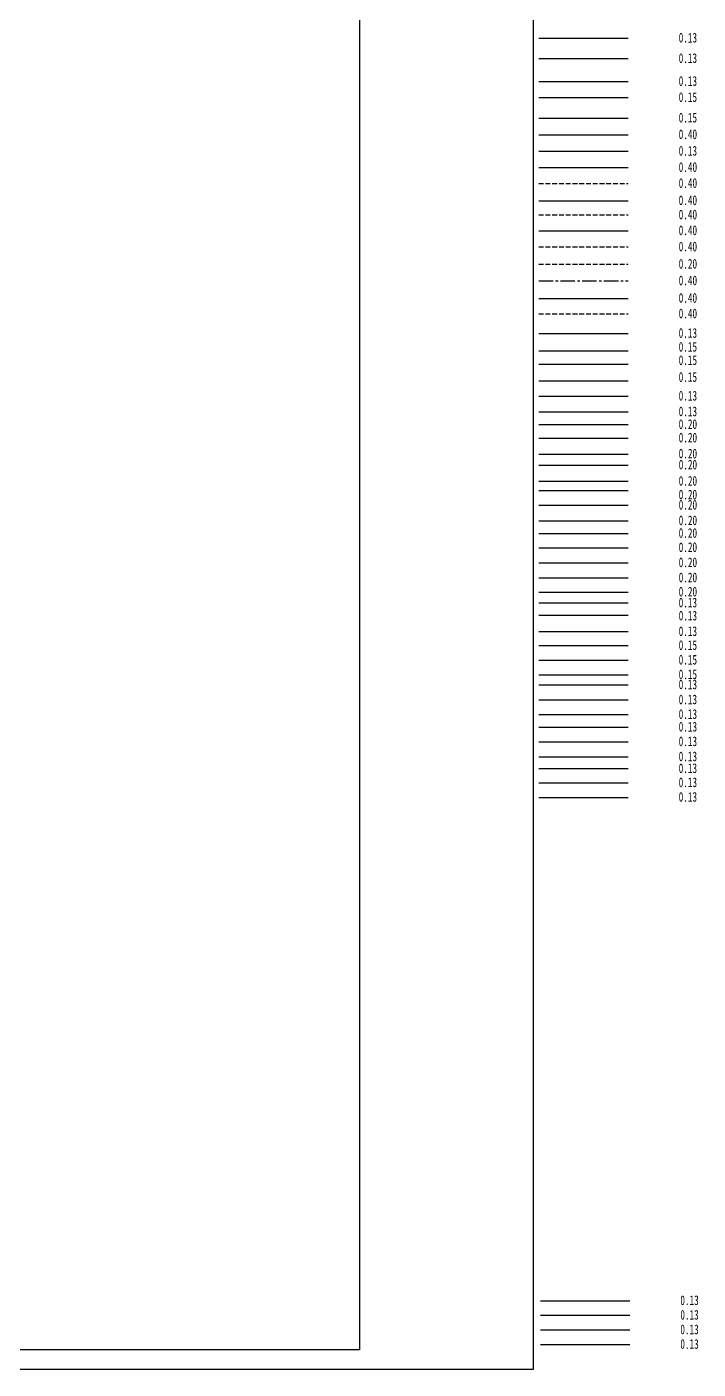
# Model space of a CAD drawing. Extents: x -671963 to 2381076, y -56129 to 1796010.
# Drawn here: x 90185 to 124960, y -990 to 68524 of the extents above; entities that cross this region are included whole.
import ezdxf

# ---------------------------------------------------------------- set-up
doc = ezdxf.new("R2010")
doc.units = 0
doc.header["$LTSCALE"] = 1000
for name, pattern in [('CENTER2', [1.125, 0.75, -0.125, 0.125, -0.125]), ('DASH', [0.35, 0.25, -0.1]), ('HIDDEN', [9.525, 6.35, -3.175])]:
    doc.linetypes.add(name, pattern=pattern)
doc.layers.get('0').update_dxf_attribs({"linetype": 'CONTINUOUS'})
doc.layers.get('Defpoints').update_dxf_attribs({"color": 9, "linetype": 'CONTINUOUS'})
for name, color, linetype in [('H-AI', 6, 'CONTINUOUS'), ('H-AI-CTRL', 6, 'HIDDEN'), ('H-AI-DIMS', 7, 'CONTINUOUS'), ('H-AI-INST', 6, 'CONTINUOUS'), ('H-AI-RECT', 7, 'CONTINUOUS'), ('H-BASE', 7, 'CONTINUOUS'), ('H-BASE-DIMS', 7, 'CONTINUOUS'), ('H-BUSH', 7, 'CONTINUOUS'), ('H-BUSH-DIMS', 7, 'CONTINUOUS'), ('H-DIMS', 7, 'CONTINUOUS'), ('H-DIMS-DUAL', 7, 'CONTINUOUS'), ('H-DIMS-DUCT', 7, 'CONTINUOUS'), ('H-DIMS-EQUP', 7, 'CONTINUOUS'), ('H-DIMS-FIRE', 7, 'CONTINUOUS'), ('H-DIMS-VRV', 7, 'CONTINUOUS'), ('H-DUAL-FBOX', 131, 'CONTINUOUS'), ('H-EQUP', 4, 'CONTINUOUS'), ('H-EQUP-AHU', 4, 'CONTINUOUS'), ('H-EQUP-CHI', 4, 'CONTINUOUS'), ('H-EQUP-CT', 4, 'CONTINUOUS'), ('H-EQUP-ELSE', 4, 'CONTINUOUS'), ('H-EQUP-FANS', 4, 'CONTINUOUS'), ('H-EQUP-FBOX', 4, 'CONTINUOUS'), ('H-EQUP-FC', 4, 'CONTINUOUS'), ('H-EQUP-HEAT', 4, 'CONTINUOUS'), ('H-EQUP-HP', 4, 'CONTINUOUS'), ('H-EQUP-PUMP', 4, 'CONTINUOUS'), ('H-EQUP-SW', 4, 'CONTINUOUS'), ('H-EQUP-VRV', 4, 'CONTINUOUS'), ('H-FIRE-FBOX', 161, 'CONTINUOUS'), ('H-HOBU-DIMS', 7, 'CONTINUOUS'), ('H-HOLE', 7, 'CONTINUOUS'), ('h-hole-dims', 7, 'CONTINUOUS'), ('H-PAPP-DIMS', 7, 'CONTINUOUS'), ('H-PAPP-ELSE', 3, 'CONTINUOUS'), ('h-papp-evalv', 3, 'CONTINUOUS'), ('h-papp-valv', 3, 'CONTINUOUS'), ('H-PIPE', 1, 'CONTINUOUS'), ('H-PIPE-APPE', 7, 'CONTINUOUS'), ('H-PIPE-C', 4, 'DASH'), ('H-PIPE-CHR', 1, 'DASH'), ('H-PIPE-CHS', 1, 'CONTINUOUS'), ('H-PIPE-CR', 1, 'DASH'), ('H-PIPE-CS', 1, 'CONTINUOUS'), ('H-PIPE-CTR', 1, 'DASH'), ('H-PIPE-CTS', 1, 'CONTINUOUS'), ('H-PIPE-DIMS', 7, 'CONTINUOUS'), ('H-PIPE-HR', 1, 'DASH'), ('H-PIPE-HS', 1, 'CONTINUOUS'), ('H-PIPE-R', 1, 'CENTER2'), ('H-VALV-DIMS', 7, 'CONTINUOUS')]:
    doc.layers.add(name, color=color, linetype=linetype)
for name, color, linetype, plot in [('H-CON', 7, 'CONTINUOUS', False), ('H-CONA', 7, 'CONTINUOUS', False), ('H-CONS', 7, 'CONTINUOUS', False), ('H-CONW', 7, 'CONTINUOUS', False)]:
    doc.layers.add(name, color=color, linetype=linetype, plot=plot)
doc.styles.add('TH-STYLE1', font='', dxfattribs={"width": 0.7})
doc.styles.get('TH-STYLE1').set_extended_font_data('STFangsong')

# ---------------------------------------------------------------- blocks, each defined once
blk = doc.blocks.new('*U4')
at = {"layer": 'Defpoints'}
for points in [[(0, 0), (1189, 0), (1189, 841), (0, 841)], [(25, 831), (1099, 831), (1099, 10), (25, 10)]]:
    blk.add_lwpolyline(points, close=True, dxfattribs=at)

msp = doc.modelspace()

# ---------------------------------------------------------------- linework, layer by layer
at = {"layer": 'H-AI'}
msp.add_line((116701.3536, 36481.5744), (121336.3476, 36481.5744), dxfattribs=at)
at = {"layer": 'H-AI-CTRL'}
msp.add_line((116701.3536, 34970.1387), (121336.3476, 34970.1387), dxfattribs=at)
at = {"layer": 'H-AI-DIMS'}
msp.add_line((116701.3536, 33666.8), (121336.3476, 33666.8), dxfattribs=at)
at = {"layer": 'H-AI-INST'}
msp.add_line((116701.3536, 35725.8587), (121336.3476, 35725.8587), dxfattribs=at)
at = {"layer": 'H-AI-RECT'}
msp.add_line((116701.3536, 34447.7075), (121336.3476, 34447.7075), dxfattribs=at)
at = {"layer": 'H-BASE'}
msp.add_line((116701.3536, 31500.4067), (121336.3476, 31500.4067), dxfattribs=at)
at = {"layer": 'H-BASE-DIMS'}
msp.add_line((116701.3536, 30107.4731), (121336.3476, 30107.4731), dxfattribs=at)
at = {"layer": 'H-BUSH'}
msp.add_line((116701.3536, 32911.0801), (121336.3476, 32911.0801), dxfattribs=at)
at = {"layer": 'H-BUSH-DIMS'}
msp.add_line((116701.3536, 29376.9448), (121336.3476, 29376.9448), dxfattribs=at)
at = {"layer": 'H-CON'}
msp.add_line((116786.6804, 1044.8213), (121421.6745, 1044.8213), dxfattribs=at)
at = {"layer": 'H-CONA'}
msp.add_line((116786.6804, 2554.8213), (121421.6745, 2554.8213), dxfattribs=at)
at = {"layer": 'H-CONS'}
msp.add_line((116786.6804, 289.8213), (121421.6745, 289.8213), dxfattribs=at)
at = {"layer": 'H-CONW'}
msp.add_line((116786.6804, 1799.8213), (121421.6745, 1799.8213), dxfattribs=at)
at = {"layer": 'H-DIMS'}
msp.add_line((116701.3536, 38689.7011), (121336.3476, 38689.7011), dxfattribs=at)
at = {"layer": 'H-DIMS-DUAL'}
msp.add_line((116701.3536, 65693.7362), (121336.3476, 65693.7362), dxfattribs=at)
at = {"layer": 'H-DIMS-DUCT'}
msp.add_line((116701.3536, 67938.1051), (121336.3476, 67938.1051), dxfattribs=at)
at = {"layer": 'H-DIMS-EQUP'}
msp.add_line((116701.3536, 37202.2866), (121336.3476, 37202.2866), dxfattribs=at)
at = {"layer": 'H-DIMS-FIRE'}
msp.add_line((116701.3536, 66879.4398), (121336.3476, 66879.4398), dxfattribs=at)
at = {"layer": 'H-DIMS-VRV'}
msp.add_line((116701.3536, 38058.7647), (121336.3476, 38058.7647), dxfattribs=at)
at = {"layer": 'H-DUAL-FBOX'}
msp.add_line((116701.3536, 64859.9391), (121336.3476, 64859.9391), dxfattribs=at)
at = {"layer": 'H-EQUP'}
msp.add_line((116701.3536, 47925.1084), (121336.3476, 47925.1084), dxfattribs=at)
at = {"layer": 'H-EQUP-AHU'}
msp.add_line((116701.3536, 47227.5544), (121336.3476, 47227.5544), dxfattribs=at)
at = {"layer": 'H-EQUP-CHI'}
msp.add_line((116701.3536, 44509.5293), (121336.3476, 44509.5293), dxfattribs=at)
at = {"layer": 'H-EQUP-CT'}
msp.add_line((116701.3536, 42944.3646), (121336.3476, 42944.3646), dxfattribs=at)
at = {"layer": 'H-EQUP-ELSE'}
msp.add_line((116701.3536, 39250.2297), (121336.3476, 39250.2297), dxfattribs=at)
at = {"layer": 'H-EQUP-FANS'}
msp.add_line((116701.3536, 45829.9046), (121336.3476, 45829.9046), dxfattribs=at)
at = {"layer": 'H-EQUP-FBOX'}
msp.add_line((116701.3536, 46400.4785), (121336.3476, 46400.4785), dxfattribs=at)
at = {"layer": 'H-EQUP-FC'}
msp.add_line((116701.3536, 44987.7668), (121336.3476, 44987.7668), dxfattribs=at)
at = {"layer": 'H-EQUP-HEAT'}
msp.add_line((116701.3536, 40769.3609), (121336.3476, 40769.3609), dxfattribs=at)
at = {"layer": 'H-EQUP-HP'}
msp.add_line((116701.3536, 43749.9616), (121336.3476, 43749.9616), dxfattribs=at)
at = {"layer": 'H-EQUP-PUMP'}
msp.add_line((116701.3536, 41551.9475), (121336.3476, 41551.9475), dxfattribs=at)
at = {"layer": 'H-EQUP-SW'}
msp.add_line((116701.3536, 42288.4964), (121336.3476, 42288.4964), dxfattribs=at)
at = {"layer": 'H-EQUP-VRV'}
msp.add_line((116701.3536, 39986.7785), (121336.3476, 39986.7785), dxfattribs=at)
at = {"layer": 'H-FIRE-FBOX'}
msp.add_line((116701.3536, 63796.5654), (121336.3476, 63796.5654), dxfattribs=at)
at = {"layer": 'H-HOBU-DIMS'}
msp.add_line((116701.3536, 30719.4992), (121336.3476, 30719.4992), dxfattribs=at)
at = {"layer": 'H-HOLE'}
msp.add_line((116701.3536, 32256.1267), (121336.3476, 32256.1267), dxfattribs=at)
at = {"layer": 'h-hole-dims'}
msp.add_line((116701.3536, 28621.2248), (121336.3476, 28621.2248), dxfattribs=at)
at = {"layer": 'H-PAPP-DIMS'}
msp.add_line((116701.3536, 48585.2946), (121336.3476, 48585.2946), dxfattribs=at)
at = {"layer": 'H-PAPP-ELSE'}
msp.add_line((116701.3536, 50188.2919), (121336.3476, 50188.2919), dxfattribs=at)
at = {"layer": 'h-papp-evalv'}
msp.add_line((116701.3536, 51061.2487), (121336.3476, 51061.2487), dxfattribs=at)
at = {"layer": 'h-papp-valv'}
msp.add_line((116701.3536, 51751.8558), (121336.3476, 51751.8558), dxfattribs=at)
at = {"layer": 'H-PIPE'}
msp.add_line((116701.3536, 62937.1993), (121336.3476, 62937.1993), dxfattribs=at)
at = {"layer": 'H-PIPE-APPE'}
msp.add_line((116701.3536, 62081.3793), (121336.3476, 62081.3793), dxfattribs=at)
at = {"layer": 'H-PIPE-C'}
msp.add_line((116701.3536, 56227.633), (121336.3476, 56227.633), dxfattribs=at)
at = {"layer": 'H-PIPE-CHR'}
msp.add_line((116701.3536, 60409.9218), (121336.3476, 60409.9218), dxfattribs=at)
at = {"layer": 'H-PIPE-CHS'}
msp.add_line((116701.3536, 61238.2109), (121336.3476, 61238.2109), dxfattribs=at)
at = {"layer": 'H-PIPE-CR'}
msp.add_line((116701.3536, 57124.6765), (121336.3476, 57124.6765), dxfattribs=at)
at = {"layer": 'H-PIPE-CS'}
msp.add_line((116701.3536, 57965.0302), (121336.3476, 57965.0302), dxfattribs=at)
at = {"layer": 'H-PIPE-CTR'}
msp.add_line((116701.3536, 53655.6621), (121336.3476, 53655.6621), dxfattribs=at)
at = {"layer": 'H-PIPE-CTS'}
msp.add_line((116701.3536, 54461.5924), (121336.3476, 54461.5924), dxfattribs=at)
at = {"layer": 'H-PIPE-DIMS'}
msp.add_line((116701.3536, 52644.1364), (121336.3476, 52644.1364), dxfattribs=at)
at = {"layer": 'H-PIPE-HR'}
msp.add_line((116701.3536, 58780.6672), (121336.3476, 58780.6672), dxfattribs=at)
at = {"layer": 'H-PIPE-HS'}
msp.add_line((116701.3536, 59519.9501), (121336.3476, 59519.9501), dxfattribs=at)
at = {"layer": 'H-PIPE-R'}
msp.add_line((116701.3536, 55368.1542), (121336.3476, 55368.1542), dxfattribs=at)
at = {"layer": 'H-VALV-DIMS'}
msp.add_line((116701.3536, 49396.4232), (121336.3476, 49396.4232), dxfattribs=at)

# ---------------------------------------------------------------- block references
at = {"xscale": 100, "yscale": 100, "zscale": 100}
msp.add_blockref('*U4', (-2475, -990), dxfattribs=at)

# ---------------------------------------------------------------- texts
at = {"layer": 'H-DIMS', "char_height": 500, "attachment_point": 9, "style": 'TH-STYLE1'}
for s, insert in [('0.13', (124904.4239, 67704.8414, 0)), ('0.13', (124904.4239, 66646.1761, 0)), ('0.13', (124904.4239, 65460.4725, 0)), ('0.15', (124904.4239, 64626.6754, 0)), ('0.15', (124904.4239, 63563.3017, 0)), ('0.40', (124904.4239, 62703.9356, 0)), ('0.13', (124904.4239, 61848.1156, 0)), ('0.40', (124904.4239, 61004.9473, 0)), ('0.40', (124904.4239, 60176.6581, 0)), ('0.40', (124904.4239, 59286.6865, 0)), ('0.40', (124904.4239, 58547.4035, 0)), ('0.40', (124904.4239, 57731.7665, 0)), ('0.40', (124904.4239, 56891.4128, 0)), ('0.20', (124904.4239, 55994.3693, 0)), ('0.40', (124904.4239, 55134.8905, 0)), ('0.40', (124904.4239, 54228.3287, 0)), ('0.40', (124904.4239, 53422.3984, 0)), ('0.13', (124904.4239, 52410.8728, 0)), ('0.15', (124904.4239, 51696.1622, 0)), ('0.15', (124904.4239, 51005.5551, 0)), ('0.15', (124904.4239, 50132.5983, 0)), ('0.13', (124904.4239, 49163.1595, 0)), ('0.13', (124904.4239, 48352.0309, 0)), ('0.20', (124904.4239, 47691.8447, 0)), ('0.20', (124904.4239, 46994.2908, 0)), ('0.20', (124904.4239, 46167.2148, 0)), ('0.20', (124904.4239, 45596.6409, 0)), ('0.20', (124904.4239, 44754.5031, 0)), ('0.20', (124904.4239, 44044.5471, 0)), ('0.20', (124904.4239, 43516.6979, 0)), ('0.20', (124904.4239, 42711.1009, 0)), ('0.20', (124904.4239, 42055.2327, 0)), ('0.20', (124904.4239, 41318.6838, 0)), ('0.20', (124904.4239, 40536.0972, 0)), ('0.20', (124904.4239, 39753.5149, 0)), ('0.20', (124904.4239, 39016.966, 0)), ('0.13', (124904.4239, 38450.5059, 0)), ('0.13', (124904.4239, 37776.0143, 0)), ('0.13', (124904.4239, 36969.0229, 0)), ('0.15', (124904.4239, 36248.3108, 0)), ('0.15', (124904.4239, 35492.595, 0)), ('0.15', (124904.4239, 34736.875, 0)), ('0.13', (124904.4239, 34214.4438, 0)), ('0.13', (124904.4239, 33433.5364, 0)), ('0.13', (124904.4239, 32677.8164, 0)), ('0.13', (124904.4239, 32022.863, 0)), ('0.13', (124904.4239, 31267.143, 0)), ('0.13', (124904.4239, 30486.2356, 0)), ('0.13', (124904.4239, 29874.2095, 0)), ('0.13', (124904.4239, 29143.6811, 0)), ('0.13', (124904.4239, 28387.9611, 0)), ('0.13', (124989.7508, 2321.5577, 0)), ('0.13', (124989.7508, 1566.5577, 0)), ('0.13', (124989.7508, 811.5577, 0)), ('0.13', (124989.7508, 56.5577, 0))]:
    msp.add_mtext(s, dxfattribs=dict(at, insert=insert))

doc.saveas('drawing.dxf')
